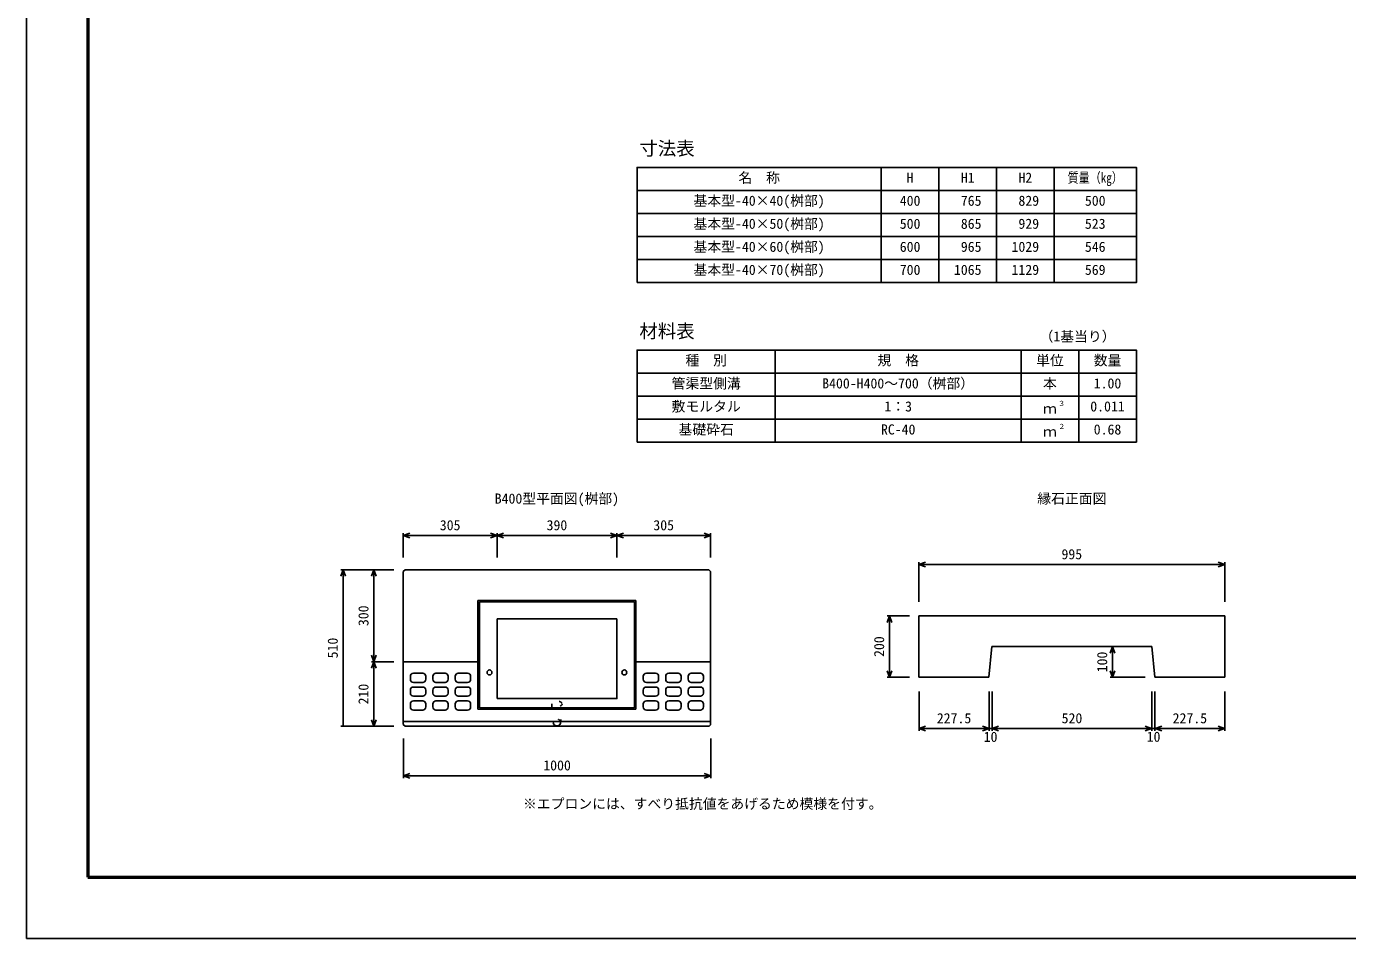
# Model space of a CAD drawing. Units: millimetres, scale not verified. Extents: x -12600 to 12600, y -5940 to 5940.
# Drawn here: x -12600 to -8300, y -5940 to -2970 of the extents above; entities that cross this region are included whole.
import ezdxf
from ezdxf.enums import TextEntityAlignment as Align

# ---------------------------------------------------------------- set-up
doc = ezdxf.new("R2010")
doc.units = ezdxf.units.MM
doc.header["$LTSCALE"] = 40
doc.linetypes.add('DOTTED', pattern=[1.75, 0.25, -1.5])
for name, color, linetype, lineweight in [('0-0_DIM', 7, 'Continuous', 25), ('0-1_Defpoints', 5, 'Continuous', 25), ('0-2_HATCH', 6, 'DOTTED', 25), ('0-3_HYO', 3, 'Continuous', 25), ('0-4_HYO2', 4, 'Continuous', 25), ('0-5_OUTLINE', 3, 'Continuous', 25), ('0-6_OUTLINE2', 4, 'DOTTED', 25), ('0-7_TXT', 7, 'Continuous', 25), ('0-8_WAKU', 3, 'Continuous', 25)]:
    doc.layers.add(name, color=color, linetype=linetype, lineweight=lineweight)
doc.styles.add('ＭＳ ゴシック', font='')
doc.styles.get('ＭＳ ゴシック').set_extended_font_data('MS Gothic')

msp = doc.modelspace()

# ---------------------------------------------------------------- linework, layer by layer
at = {"layer": '0-0_DIM'}
for p, q in [((-11373.29, -4620.37), (-11373.29, -4698.87)), ((-11373.29, -4620.37), (-11373.29, -4698.87)), ((-11068.29, -4627.87), (-11373.29, -4627.87)), ((-11068.29, -4620.37), (-11068.29, -4698.87)), ((-10678.29, -4627.87), (-11068.29, -4627.87)), ((-10678.29, -4620.37), (-10678.29, -4698.87)), ((-10678.29, -4627.87), (-10373.29, -4627.87)), ((-10373.29, -4620.37), (-10373.29, -4698.87)), ((-9694.93, -4714.8), (-9694.93, -4843.3)), ((-9694.93, -4714.8), (-9694.93, -4843.3)), ((-8699.93, -4722.3), (-9694.93, -4722.3)), ((-8699.93, -4714.8), (-8699.93, -4843.3)), ((-11576.79, -4738.87), (-11404.29, -4738.87)), ((-11569.29, -4738.87), (-11569.29, -5248.87)), ((-11469.29, -5038.87), (-11469.29, -4738.87)), ((-9798.43, -4889.3), (-9725.93, -4889.3)), ((-9790.93, -5089.3), (-9790.93, -4889.3)), ((-9065.02, -5089.3), (-9065.02, -4989.3)), ((-11476.79, -5038.87), (-11404.29, -5038.87)), ((-11469.29, -5038.87), (-11469.29, -5248.87)), ((-9798.43, -5089.3), (-9725.93, -5089.3)), ((-9072.52, -5089.3), (-8958.43, -5089.3)), ((-9694.43, -5263.8), (-9694.43, -5135.3)), ((-9466.93, -5263.8), (-9466.93, -5135.3)), ((-9456.93, -5263.8), (-9456.93, -5135.3)), ((-8936.93, -5263.8), (-8936.93, -5135.3)), ((-8926.93, -5263.8), (-8926.93, -5135.3)), ((-8699.43, -5263.8), (-8699.43, -5135.3)), ((-11576.79, -5248.87), (-11404.29, -5248.87)), ((-11372.79, -5417.37), (-11372.79, -5288.87)), ((-10372.79, -5417.37), (-10372.79, -5288.87)), ((-9694.43, -5256.3), (-9466.93, -5256.3)), ((-11372.79, -5409.87), (-10372.79, -5409.87))]:
    msp.add_line(p, q, dxfattribs=at)
for points in [[(-11352.15, -4635.57), (-11373.29, -4627.87), (-11352.15, -4620.18)], [(-11089.43, -4635.57), (-11068.29, -4627.87), (-11089.43, -4620.18)], [(-11047.15, -4635.57), (-11068.29, -4627.87), (-11047.15, -4620.18)], [(-10699.43, -4635.57), (-10678.29, -4627.87), (-10699.43, -4620.18)], [(-10657.15, -4635.57), (-10678.29, -4627.87), (-10657.15, -4620.18)], [(-10394.43, -4635.57), (-10373.29, -4627.87), (-10394.43, -4620.18)], [(-9673.79, -4729.99), (-9694.93, -4722.3), (-9673.79, -4714.6)], [(-8721.07, -4729.99), (-8699.93, -4722.3), (-8721.07, -4714.6)], [(-11561.59, -4760.01), (-11569.29, -4738.87), (-11576.99, -4760.01)], [(-11476.99, -4760.01), (-11469.29, -4738.87), (-11461.59, -4760.01)], [(-9798.63, -4910.44), (-9790.93, -4889.3), (-9783.23, -4910.44)], [(-11476.99, -5017.73), (-11469.29, -5038.87), (-11461.59, -5017.73)], [(-9072.71, -5010.44), (-9065.02, -4989.3), (-9057.32, -5010.44)], [(-11476.99, -5060.01), (-11469.29, -5038.87), (-11461.59, -5060.01)], [(-9798.63, -5068.16), (-9790.93, -5089.3), (-9783.23, -5068.16)], [(-9072.71, -5068.16), (-9065.02, -5089.3), (-9057.32, -5068.16)], [(-11476.99, -5227.73), (-11469.29, -5248.87), (-11461.59, -5227.73)], [(-9673.29, -5248.6), (-9694.43, -5256.3), (-9673.29, -5263.99)], [(-9488.07, -5248.6), (-9466.93, -5256.3), (-9488.07, -5263.99)], [(-9466.93, -5256.3), (-9456.93, -5256.3), (-8936.93, -5256.3), (-8926.93, -5256.3), (-8699.43, -5256.3)], [(-9435.79, -5248.6), (-9456.93, -5256.3), (-9435.79, -5263.99)], [(-8959.07, -5248.6), (-8937.93, -5256.3), (-8959.07, -5263.99)], [(-8904.79, -5248.6), (-8925.93, -5256.3), (-8904.79, -5263.99)], [(-8721.57, -5248.6), (-8700.43, -5256.3), (-8721.57, -5263.99)], [(-11351.65, -5402.18), (-11372.79, -5409.87), (-11351.65, -5417.57)], [(-10393.93, -5402.17), (-10372.79, -5409.87), (-10393.93, -5417.57)]]:
    msp.add_lwpolyline(points, dxfattribs=at)
at = {"layer": '0-1_Defpoints'}
msp.add_lwpolyline([(-12600, -5940), (-4200, -5940), (-4200, 0), (-12600, 0)], close=True, dxfattribs=at)
at = {"layer": '0-2_HATCH', "linetype": 'Continuous'}
for p, q in [((-11350.29, -5085.87), (-11350.29, -5095.87)), ((-11340.29, -5075.87), (-11310.29, -5075.87)), ((-11310.29, -5105.87), (-11340.29, -5105.87)), ((-11300.29, -5095.87), (-11300.29, -5085.87)), ((-11277.29, -5085.87), (-11277.29, -5095.87)), ((-11267.29, -5075.87), (-11237.29, -5075.87)), ((-11237.29, -5105.87), (-11267.29, -5105.87)), ((-11227.29, -5095.87), (-11227.29, -5085.87)), ((-11204.29, -5085.87), (-11204.29, -5095.87)), ((-11194.29, -5075.87), (-11164.29, -5075.87)), ((-11164.29, -5105.87), (-11194.29, -5105.87)), ((-11154.29, -5095.87), (-11154.29, -5085.87)), ((-10592.29, -5085.87), (-10592.29, -5095.87)), ((-10582.29, -5075.87), (-10552.29, -5075.87)), ((-10552.29, -5105.87), (-10582.29, -5105.87)), ((-10542.29, -5095.87), (-10542.29, -5085.87)), ((-10519.29, -5085.87), (-10519.29, -5095.87)), ((-10509.29, -5075.87), (-10479.29, -5075.87)), ((-10479.29, -5105.87), (-10509.29, -5105.87)), ((-10469.29, -5095.87), (-10469.29, -5085.87)), ((-10446.29, -5085.87), (-10446.29, -5095.87)), ((-10436.29, -5075.87), (-10406.29, -5075.87)), ((-10406.29, -5105.87), (-10436.29, -5105.87)), ((-10396.29, -5095.87), (-10396.29, -5085.87)), ((-11350.29, -5130.87), (-11350.29, -5140.87)), ((-11340.29, -5120.87), (-11310.29, -5120.87)), ((-11310.29, -5150.87), (-11340.29, -5150.87)), ((-11300.29, -5140.87), (-11300.29, -5130.87)), ((-11277.29, -5130.87), (-11277.29, -5140.87)), ((-11267.29, -5120.87), (-11237.29, -5120.87)), ((-11237.29, -5150.87), (-11267.29, -5150.87)), ((-11227.29, -5140.87), (-11227.29, -5130.87)), ((-11204.29, -5130.87), (-11204.29, -5140.87)), ((-11194.29, -5120.87), (-11164.29, -5120.87)), ((-11164.29, -5150.87), (-11194.29, -5150.87)), ((-11154.29, -5140.87), (-11154.29, -5130.87)), ((-10592.29, -5130.87), (-10592.29, -5140.87)), ((-10582.29, -5120.87), (-10552.29, -5120.87)), ((-10552.29, -5150.87), (-10582.29, -5150.87)), ((-10542.29, -5140.87), (-10542.29, -5130.87)), ((-10519.29, -5130.87), (-10519.29, -5140.87)), ((-10509.29, -5120.87), (-10479.29, -5120.87)), ((-10479.29, -5150.87), (-10509.29, -5150.87)), ((-10469.29, -5140.87), (-10469.29, -5130.87)), ((-10446.29, -5130.87), (-10446.29, -5140.87)), ((-10436.29, -5120.87), (-10406.29, -5120.87)), ((-10406.29, -5150.87), (-10436.29, -5150.87)), ((-10396.29, -5140.87), (-10396.29, -5130.87)), ((-11350.29, -5175.87), (-11350.29, -5185.87)), ((-11340.29, -5165.87), (-11310.29, -5165.87)), ((-11310.29, -5195.87), (-11340.29, -5195.87)), ((-11300.29, -5185.87), (-11300.29, -5175.87)), ((-11277.29, -5175.87), (-11277.29, -5185.87)), ((-11267.29, -5165.87), (-11237.29, -5165.87)), ((-11237.29, -5195.87), (-11267.29, -5195.87)), ((-11227.29, -5185.87), (-11227.29, -5175.87)), ((-11204.29, -5175.87), (-11204.29, -5185.87)), ((-11194.29, -5165.87), (-11164.29, -5165.87)), ((-11164.29, -5195.87), (-11194.29, -5195.87)), ((-11154.29, -5185.87), (-11154.29, -5175.87)), ((-10592.29, -5175.87), (-10592.29, -5185.87)), ((-10582.29, -5165.87), (-10552.29, -5165.87)), ((-10552.29, -5195.87), (-10582.29, -5195.87)), ((-10542.29, -5185.87), (-10542.29, -5175.87)), ((-10519.29, -5175.87), (-10519.29, -5185.87)), ((-10509.29, -5165.87), (-10479.29, -5165.87)), ((-10479.29, -5195.87), (-10509.29, -5195.87)), ((-10469.29, -5185.87), (-10469.29, -5175.87)), ((-10446.29, -5175.87), (-10446.29, -5185.87)), ((-10436.29, -5165.87), (-10406.29, -5165.87)), ((-10406.29, -5195.87), (-10436.29, -5195.87)), ((-10396.29, -5185.87), (-10396.29, -5175.87))]:
    msp.add_line(p, q, dxfattribs=at)
for centre, start, end in [((-11340.29, -5085.87), 90, 180), ((-11340.29, -5095.87), 180, 270), ((-11310.29, -5085.87), 0, 90), ((-11310.29, -5095.87), 270, 0), ((-11267.29, -5085.87), 90, 180), ((-11267.29, -5095.87), 180, 270), ((-11237.29, -5085.87), 0, 90), ((-11237.29, -5095.87), 270, 0), ((-11194.29, -5085.87), 90, 180), ((-11194.29, -5095.87), 180, 270), ((-11164.29, -5085.87), 0, 90), ((-11164.29, -5095.87), 270, 0), ((-10582.29, -5085.87), 90, 180), ((-10582.29, -5095.87), 180, 270), ((-10552.29, -5085.87), 0, 90), ((-10552.29, -5095.87), 270, 0), ((-10509.29, -5085.87), 90, 180), ((-10509.29, -5095.87), 180, 270), ((-10479.29, -5085.87), 0, 90), ((-10479.29, -5095.87), 270, 0), ((-10436.29, -5085.87), 90, 180), ((-10436.29, -5095.87), 180, 270), ((-10406.29, -5085.87), 0, 90), ((-10406.29, -5095.87), 270, 0), ((-11340.29, -5130.87), 90, 180), ((-11340.29, -5140.87), 180, 270), ((-11310.29, -5130.87), 0, 90), ((-11310.29, -5140.87), 270, 0), ((-11267.29, -5130.87), 90, 180), ((-11267.29, -5140.87), 180, 270), ((-11237.29, -5130.87), 0, 90), ((-11237.29, -5140.87), 270, 0), ((-11194.29, -5130.87), 90, 180), ((-11194.29, -5140.87), 180, 270), ((-11164.29, -5130.87), 0, 90), ((-11164.29, -5140.87), 270, 0), ((-10582.29, -5130.87), 90, 180), ((-10582.29, -5140.87), 180, 270), ((-10552.29, -5130.87), 0, 90), ((-10552.29, -5140.87), 270, 0), ((-10509.29, -5130.87), 90, 180), ((-10509.29, -5140.87), 180, 270), ((-10479.29, -5130.87), 0, 90), ((-10479.29, -5140.87), 270, 0), ((-10436.29, -5130.87), 90, 180), ((-10436.29, -5140.87), 180, 270), ((-10406.29, -5130.87), 0, 90), ((-10406.29, -5140.87), 270, 0), ((-11340.29, -5175.87), 90, 180), ((-11340.29, -5185.87), 180, 270), ((-11310.29, -5175.87), 0, 90), ((-11310.29, -5185.87), 270, 0), ((-11267.29, -5175.87), 90, 180), ((-11267.29, -5185.87), 180, 270), ((-11237.29, -5175.87), 0, 90), ((-11237.29, -5185.87), 270, 0), ((-11194.29, -5175.87), 90, 180), ((-11194.29, -5185.87), 180, 270), ((-11164.29, -5175.87), 0, 90), ((-11164.29, -5185.87), 270, 0), ((-10582.29, -5175.87), 90, 180), ((-10582.29, -5185.87), 180, 270), ((-10552.29, -5175.87), 0, 90), ((-10552.29, -5185.87), 270, 0), ((-10509.29, -5175.87), 90, 180), ((-10509.29, -5185.87), 180, 270), ((-10479.29, -5175.87), 0, 90), ((-10479.29, -5185.87), 270, 0), ((-10436.29, -5175.87), 90, 180), ((-10436.29, -5185.87), 180, 270), ((-10406.29, -5175.87), 0, 90), ((-10406.29, -5185.87), 270, 0)]:
    msp.add_arc(centre, 10, start, end, dxfattribs=at)
at = {"layer": '0-3_HYO'}
for p, q in [((-9817.5, -3428.87), (-9817.5, -3803.87)), ((-9630, -3428.87), (-9630, -3803.87)), ((-9442.5, -3428.87), (-9442.5, -3803.87)), ((-9255, -3428.87), (-9255, -3803.87)), ((-10612.5, -3503.87), (-8987.5, -3503.87)), ((-10162.5, -4023.65), (-10162.5, -4323.65)), ((-9362.5, -4023.65), (-9362.5, -4323.65)), ((-9175, -4023.65), (-9175, -4323.65)), ((-10612.5, -4098.65), (-8987.5, -4098.65))]:
    msp.add_line(p, q, dxfattribs=at)
for points in [[(-10612.5, -3803.87), (-8987.5, -3803.87), (-8987.5, -3428.87), (-10612.5, -3428.87)], [(-10612.5, -4323.65), (-8987.5, -4323.65), (-8987.5, -4023.65), (-10612.5, -4023.65)]]:
    msp.add_lwpolyline(points, close=True, dxfattribs=at)
at = {"layer": '0-4_HYO2'}
for p, q in [((-10612.5, -3578.87), (-8987.5, -3578.87)), ((-10612.5, -3653.87), (-8987.5, -3653.87)), ((-10612.5, -3728.87), (-8987.5, -3728.87)), ((-10612.5, -4173.65), (-8987.5, -4173.65)), ((-10612.5, -4248.65), (-8987.5, -4248.65))]:
    msp.add_line(p, q, dxfattribs=at)
at = {"layer": '0-5_OUTLINE'}
for p, q in [((-11373.29, -4744.87), (-11367.29, -4738.87)), ((-11373.29, -5242.87), (-11373.29, -4744.87)), ((-10379.29, -4738.87), (-11367.29, -4738.87)), ((-10379.29, -4738.87), (-10373.29, -4744.87)), ((-10373.29, -4744.87), (-10373.29, -5243.87)), ((-9694.93, -4889.3), (-8699.93, -4889.3)), ((-9694.93, -5089.3), (-9694.93, -4889.3)), ((-8699.93, -4889.3), (-8699.93, -5089.3)), ((-9467.43, -5089.3), (-9457.43, -4989.3)), ((-9457.43, -4989.3), (-8937.43, -4989.3)), ((-8937.43, -4989.3), (-8927.43, -5089.3)), ((-11373.29, -5038.87), (-11130.29, -5038.87)), ((-10616.29, -5038.87), (-10373.29, -5038.87)), ((-9694.93, -5089.3), (-9467.43, -5089.3)), ((-8927.43, -5089.3), (-8699.93, -5089.3)), ((-10373.29, -5232.87), (-11373.29, -5232.87)), ((-11373.29, -5242.87), (-11367.29, -5248.87)), ((-10373.29, -5243.87), (-10378.29, -5248.87)), ((-11367.29, -5248.87), (-10378.29, -5248.87))]:
    msp.add_line(p, q, dxfattribs=at)
at = {"layer": '0-6_OUTLINE2', "linetype": 'Continuous'}
for p, q in [((-11130.29, -4838.87), (-11130.29, -5193.37)), ((-11130.29, -4838.87), (-10616.29, -4838.87)), ((-11125.79, -4843.37), (-11125.79, -5188.87)), ((-10620.79, -4843.37), (-11125.79, -4843.37)), ((-10620.79, -4843.37), (-10620.79, -5188.87)), ((-10616.29, -4838.87), (-10616.29, -5193.37)), ((-11068.29, -4899.37), (-11068.29, -5158.37)), ((-10678.29, -4899.37), (-11068.29, -4899.37)), ((-10616.29, -5193.37), (-11130.29, -5193.37)), ((-10620.79, -5188.87), (-11125.79, -5188.87))]:
    msp.add_line(p, q, dxfattribs=at)
at = {"layer": '0-6_OUTLINE2'}
for p, q in [((-10890.29, -5175.87), (-10885.29, -5236.37)), ((-10861.29, -5236.37), (-10856.29, -5175.87))]:
    msp.add_line(p, q, dxfattribs=at)
at = {"layer": '0-6_OUTLINE2', "linetype": 'Continuous'}
msp.add_lwpolyline([(-10678.29, -4899.37), (-10678.29, -5158.37), (-11068.29, -5158.37)], dxfattribs=at)
for centre in [(-11092.79, -5073.37), (-10653.79, -5073.37)]:
    msp.add_circle(centre, 8, dxfattribs=at)
at = {"layer": '0-6_OUTLINE2'}
msp.add_ellipse((-10873.29, -5175.87), major_axis=(17, 0), ratio=0.53, dxfattribs=at)
at = {"layer": '0-6_OUTLINE2', "linetype": 'Continuous'}
msp.add_ellipse((-10873.29, -5236.37), major_axis=(12, 0), ratio=0.93, start_param=2.8225896, end_param=6.6021884, dxfattribs=at)
at = {"layer": '0-6_OUTLINE2'}
msp.add_ellipse((-10873.29, -5236.37), major_axis=(12, 0), ratio=0.93, start_param=0.3190031, end_param=2.8225896, dxfattribs=at)
at = {"layer": '0-8_WAKU', "lineweight": 50}
msp.add_lwpolyline([(-12400, -5740), (-4400, -5740), (-4400, -200), (-12400, -200)], close=True, dxfattribs=at)

# ---------------------------------------------------------------- texts
at = {"layer": '0-0_DIM', "style": 'ＭＳ ゴシック'}
for s, p in [('305', (-11254.54, -4620.37)), ('390', (-10907.04, -4620.37)), ('305', (-10559.54, -4620.37)), ('995', (-9231.18, -4714.8)), ('227.5', (-9636.93, -5248.8)), ('520', (-9230.68, -5248.8)), ('227.5', (-8869.43, -5248.8)), ('10', (-9484.43, -5309.43)), ('10', (-8953.93, -5309.12)), ('1000', (-10917.79, -5402.37))]:
    msp.add_text(s, height=32.99, dxfattribs=at).set_placement(p, align=Align.BOTTOM_LEFT)
for s, p in [('300', (-11476.79, -4922.62)), ('510', (-11576.79, -5027.62)), ('200', (-9798.43, -5023.05)), ('100', (-9072.52, -5073.05)), ('210', (-11476.79, -5177.62))]:
    msp.add_text(s, height=32.99, rotation=90, dxfattribs=at).set_placement(p, align=Align.BOTTOM_LEFT)
at = {"layer": '0-7_TXT', "style": 'ＭＳ ゴシック'}
for s, height, p in [('寸法表', 43.99, (-10605, -3402.62)), ('名\u3000称', 32.99, (-10282.5, -3488.87)), ('H', 32.99, (-9735, -3488.87)), ('H1', 32.99, (-9558.75, -3488.87)), ('H2', 32.99, (-9371.25, -3488.87)), ('基本型-40×40(桝部)', 32.99, (-10428.75, -3563.87)), ('400', 32.99, (-9757.5, -3563.87)), (' 765', 32.99, (-9581.25, -3563.87)), (' 829', 32.99, (-9393.75, -3563.87)), ('500', 32.99, (-9155, -3563.87)), ('基本型-40×50(桝部)', 32.99, (-10428.75, -3638.87)), ('500', 32.99, (-9757.5, -3638.87)), (' 865', 32.99, (-9581.25, -3638.87)), (' 929', 32.99, (-9393.75, -3638.87)), ('523', 32.99, (-9155, -3638.87)), ('基本型-40×60(桝部)', 32.99, (-10428.75, -3713.87)), ('600', 32.99, (-9757.5, -3713.87)), (' 965', 32.99, (-9581.25, -3713.87)), ('1029', 32.99, (-9393.75, -3713.87)), ('546', 32.99, (-9155, -3713.87)), ('基本型-40×70(桝部)', 32.99, (-10428.75, -3788.87)), ('700', 32.99, (-9757.5, -3788.87)), ('1065', 32.99, (-9581.25, -3788.87)), ('1129', 32.99, (-9393.75, -3788.87)), ('569', 32.99, (-9155, -3788.87)), ('材料表', 43.99, (-10605, -3997.4)), ('（1基当り）', 32.99, (-9302.5, -4005.65)), ('種\u3000別', 32.99, (-10455, -4083.65)), ('規\u3000格', 32.99, (-9830, -4083.65)), ('単位', 32.99, (-9313.75, -4083.65)), ('数量', 32.99, (-9126.25, -4083.65)), ('管渠型側溝', 32.99, (-10500, -4158.65)), ('B400-H400～700（桝部）', 32.99, (-10010, -4158.65)), ('本', 32.99, (-9291.25, -4158.65)), ('1.00', 32.99, (-9126.25, -4158.65)), ('敷モルタル', 32.99, (-10500, -4233.65)), ('1：3', 32.99, (-9807.5, -4233.65)), ('ｍ', 32.99, (-9291.25, -4241.15)), ('３', 16.5, (-9242.09, -4210.87)), ('0.011', 32.99, (-9137.5, -4233.65)), ('基礎砕石', 32.99, (-10477.5, -4308.65)), ('RC-40', 32.99, (-9818.75, -4308.65)), ('ｍ', 32.99, (-9291.25, -4316.15)), ('２', 16.5, (-9242.09, -4285.87)), ('0.68', 32.99, (-9126.25, -4308.65)), ('B400型平面図(桝部)', 32.99, (-11075.79, -4533.7)), ('縁石正面図', 32.99, (-9309.93, -4533.7)), ('※エプロンには、すべり抵抗値をあげるため模様を付す。', 32.99, (-10983.75, -5527.24))]:
    msp.add_text(s, height=height, dxfattribs=at).set_placement(p, align=Align.BOTTOM_LEFT)
at = {"layer": '0-7_TXT', "style": 'ＭＳ ゴシック', "width": 0.8}
msp.add_text('質量（kg）', height=32.99, dxfattribs=at).set_placement((-9211.25, -3488.87), align=Align.BOTTOM_LEFT)

doc.saveas('drawing.dxf')
